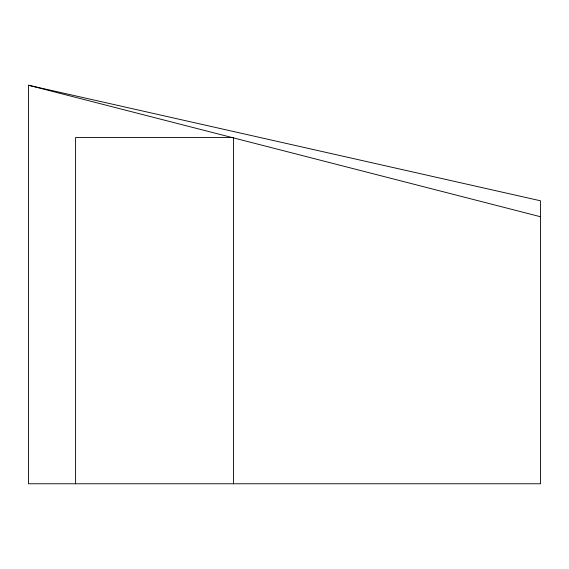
<?xml version="1.0" encoding="UTF-8"?>
<svg xmlns="http://www.w3.org/2000/svg" width="569" height="569" viewBox="0 0 569 569"><rect width="100%" height="100%" fill="white"/><g stroke="black" fill="none" stroke-linecap="round" stroke-linejoin="round"><path stroke-width="0.85" d="M28.45 85.236L540.55 200.807L540.55 483.764L28.45 483.764L28.45 85.236L540.55 216.753M233.446 483.764L233.446 137.534L75.585 137.534L75.585 483.764"/></g></svg>
